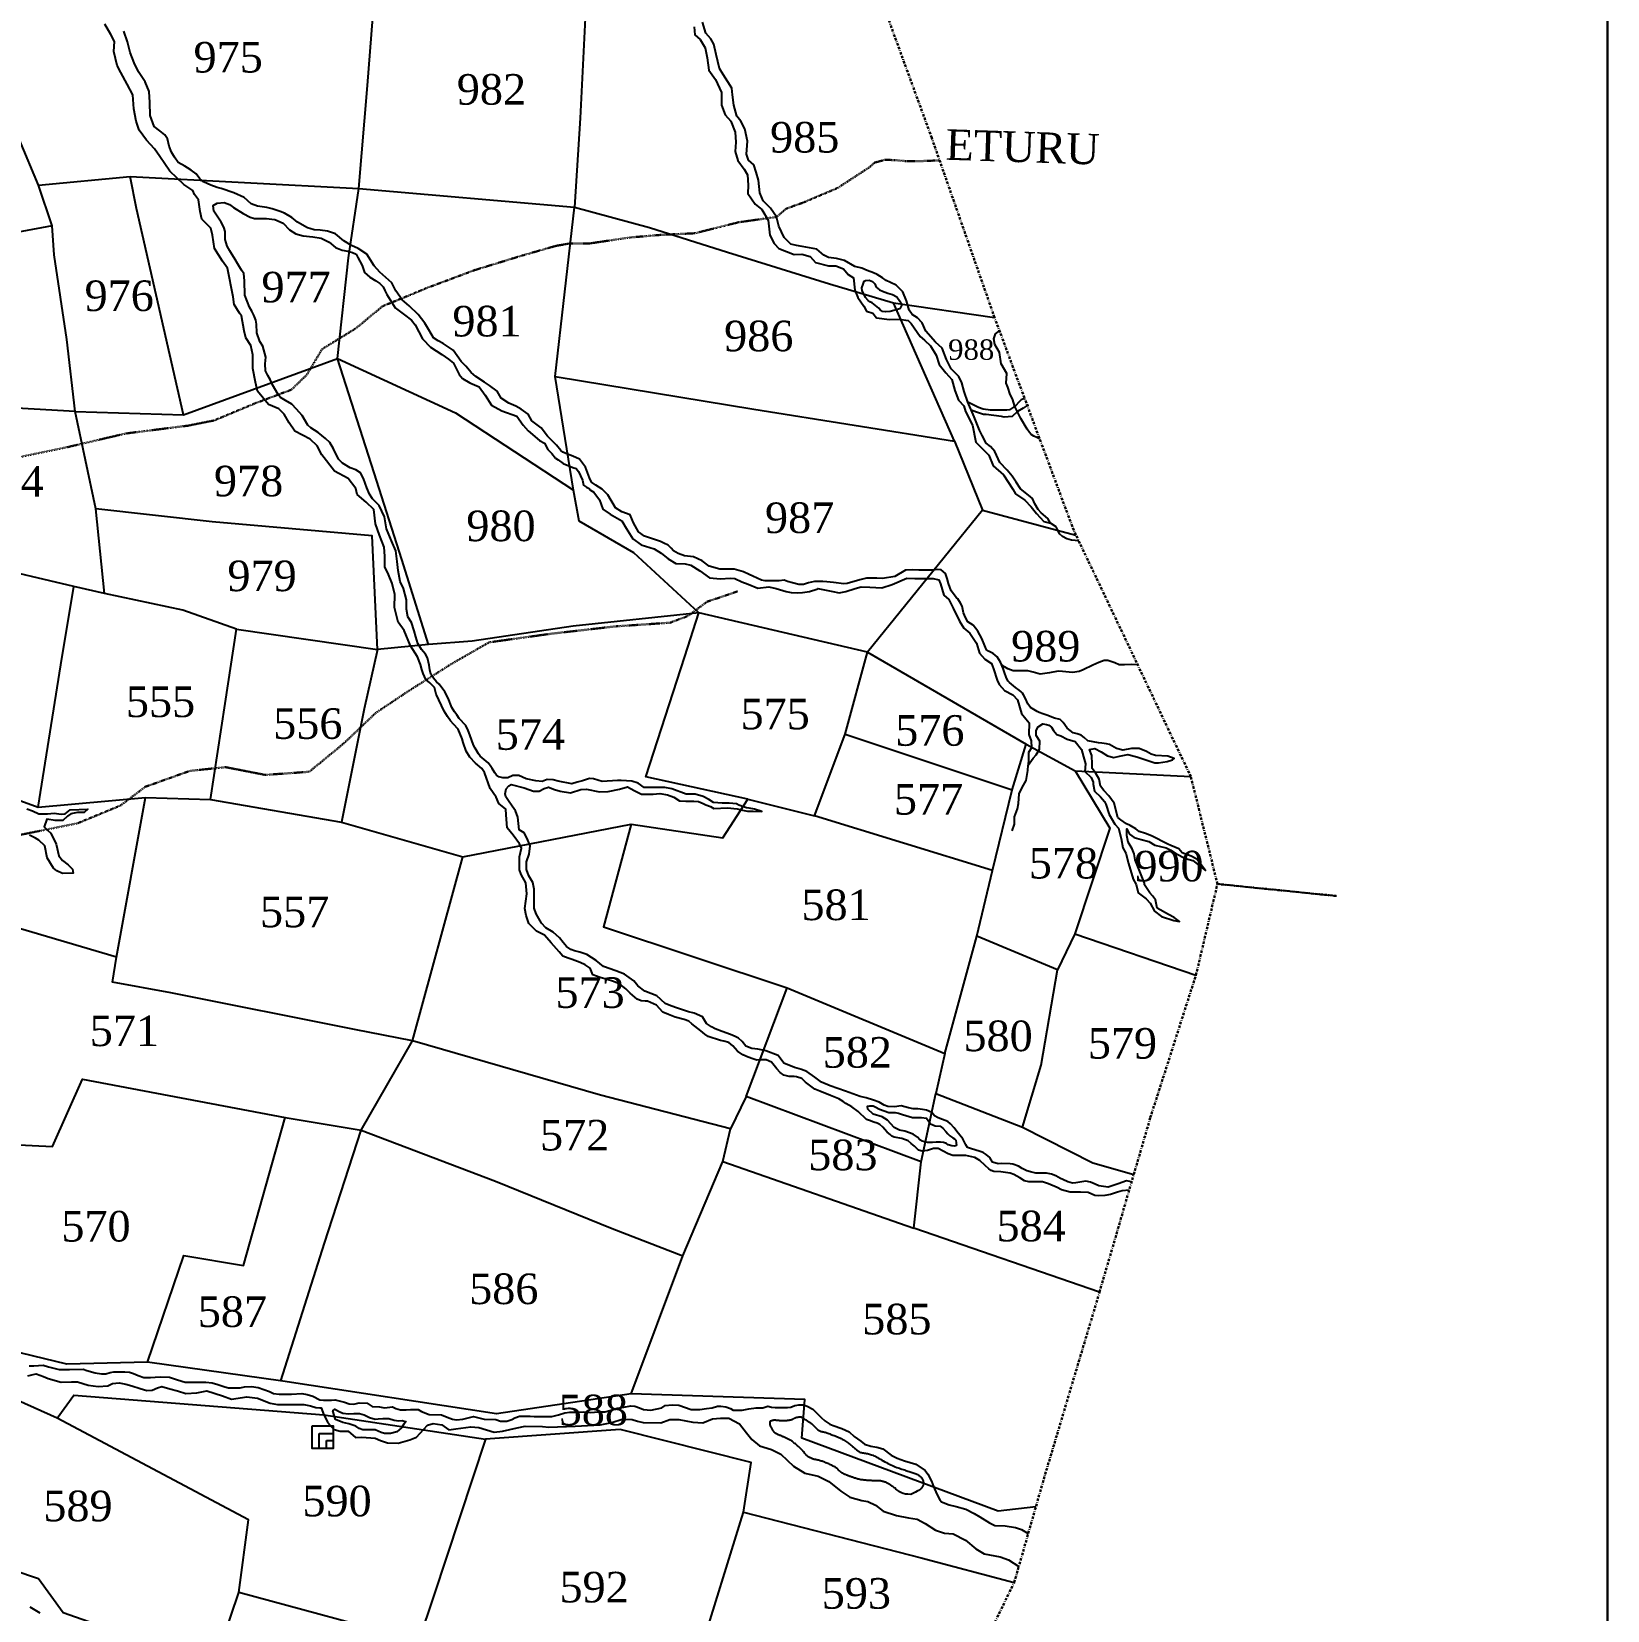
# Model space of a CAD drawing. Header units: millimetres. Extents: x 232 to 2351, y -1279 to 995.
# Drawn here: x 2041.3 to 2350.6, y -686.8 to -376.9 of the extents above; entities that cross this region are included whole.
import ezdxf

# ---------------------------------------------------------------- set-up
doc = ezdxf.new("R2010")
doc.units = ezdxf.units.MM
doc.header["$MEASUREMENT"] = 0
doc.linetypes.add('ACAD_ISO07W100', pattern=[3, 0, -3])
doc.linetypes.add('BORDER', pattern=[1.75, 0.5, -0.25, 0.5, -0.25, 0, -0.25])
doc.layers.add('FOOTPATH', color=150, linetype='ACAD_ISO07W100', lineweight=30)
doc.layers.add('VILL_BOUNDARY', color=6, linetype='BORDER', lineweight=30)
for name, color, linetype in [('NALA', 4, 'Continuous'), ('SQUAREWELL', 5, 'Continuous'), ('SURVEY_BND', 7, 'Continuous'), ('SURVEY_NO', 7, 'Continuous')]:
    doc.layers.add(name, color=color, linetype=linetype)
doc.styles.get("Standard").update_dxf_attribs({"font": 'TIMES.TTF'})

msp = doc.modelspace()

# ---------------------------------------------------------------- linework, layer by layer
at = {"lineweight": 30}
msp.add_lwpolyline([(232.14, 994.77), (2350.61, 994.77), (2350.61, -1278.55), (232.14, -1278.55)], close=True, dxfattribs=at)
msp.add_lwpolyline([(232.14, 994.77), (2350.61, 994.77), (2350.61, -1278.55), (232.14, -1278.55)], close=True, dxfattribs=at)
at = {"layer": 'FOOTPATH', "ltscale": 0.001}
for points in [[(2219.51, -402.19), (2215.92, -402.33), (2212.79, -402.33), (2210.67, -402.13), (2208.79, -402.09), (2206.71, -402.65), (2205.83, -403.49), (2199.5, -407.61), (2192.76, -410.46), (2189.36, -411.7), (2187.53, -413.29), (2180.08, -414.34), (2171.47, -416.5), (2164.78, -416.82), (2159.98, -417.22), (2158.94, -417.3), (2150.52, -418.54), (2146.73, -418.54), (2144.28, -418.95), (2137.52, -420.89), (2128.2, -423.75), (2118.89, -427.23), (2115.71, -428.56), (2110.18, -430.81), (2104.95, -435.15), (2098.3, -439.24), (2095.33, -444.25), (2092.26, -447.22), (2085.19, -449.87), (2077.11, -453.25), (2071.99, -454.27), (2059.8, -455.8), (2048.2, -458.51), (2036.33, -460.97)], [(2038.32, -534.74), (2050.33, -532.32), (2058.75, -528.83), (2063.6, -525.16), (2072.38, -522.03), (2079.37, -521.31), (2087.17, -522.83), (2095.78, -522.21), (2102.57, -516.64), (2108.85, -510.64), (2115.3, -506.34), (2123.74, -501.01), (2131.09, -496.8), (2143.37, -495.1), (2155.92, -493.67), (2166.59, -492.95), (2170.17, -491.61), (2173.85, -488.84), (2179.94, -486.78)]]:
    msp.add_lwpolyline(points, dxfattribs=at)
at = {"layer": 'NALA'}
for points in [[(2256.73, -604.36), (2255.34, -604.49), (2254.43, -604.77), (2253.05, -605.18), (2251.93, -605.37), (2250.77, -605.43), (2249.97, -605.37), (2248.65, -604.79), (2247.17, -604.77), (2246.15, -604.77), (2245.13, -604.77), (2243.43, -604.3), (2242.6, -603.81), (2240.87, -603.09), (2239.74, -602.68), (2238.23, -602.68), (2237.02, -602.68), (2236.19, -602.54), (2235.25, -601.94), (2234.07, -601.3), (2233.36, -600.98), (2231.52, -600.72), (2230.19, -600.67), (2229.66, -600.47), (2229.2, -600.16), (2228.49, -599.49), (2227.42, -598.54), (2226.42, -597.91), (2224.64, -597.56), (2223.58, -597.56), (2222.13, -597.52), (2221.22, -597.21), (2219.23, -596.19), (2218.32, -596.19), (2217.14, -596.57), (2216.12, -596.67), (2215.4, -596.5), (2214.57, -595.69), (2213.91, -595.17), (2213.33, -594.64), (2212.13, -594.19), (2210.58, -593.94), (2210.16, -593.73), (2209.79, -593.44), (2209.21, -592.94), (2208.79, -592.45), (2208.36, -591.95), (2207.76, -591.47), (2207.26, -591.22), (2206.62, -591.01), (2205.77, -590.7), (2205.19, -590.47), (2203.54, -588.93), (2202.26, -587.98), (2201.12, -587.35), (2200.56, -586.92), (2199.71, -586.44), (2198.07, -585.76), (2196, -584.93), (2195.04, -584.53), (2193.21, -583.13), (2192.48, -582.45), (2191.44, -582.1), (2190.97, -582.05), (2189.97, -582.03), (2188.94, -581.78), (2188.19, -581.24), (2187.59, -580.52), (2186.52, -579.25), (2185.46, -578.78), (2184.24, -578.76), (2183.65, -578.82), (2182.87, -578.57), (2181.91, -578.22), (2180.88, -577.8), (2179.82, -577.04), (2178.96, -575.99), (2178.15, -575.39), (2177.18, -575.12), (2176.49, -574.95), (2174.09, -574.16), (2173.44, -573.71), (2172.62, -573.06), (2171.5, -572.17), (2170.9, -571.69), (2170.32, -571.2), (2169.38, -570.84), (2167.59, -570.38), (2166.33, -569.88), (2165.19, -569.38), (2163.97, -568.05), (2162.18, -567.24), (2161.73, -567.24), (2160.96, -567.16), (2160.13, -566.83), (2158.77, -565.69), (2157.92, -564.84), (2156.76, -563.89), (2155.52, -563.41), (2154.23, -563), (2152.91, -562.6), (2151.46, -562.08), (2150.9, -560.79), (2149.94, -560.14), (2148.93, -559.63), (2147.38, -559.09), (2146.63, -558.8), (2145.57, -558.42), (2144.87, -557.53), (2143.24, -555.78), (2141.93, -554.32), (2140.36, -553.51), (2138.89, -552.01), (2138.33, -550.44), (2138.12, -549.07), (2138.52, -546.16), (2138.27, -544), (2137.36, -542.36), (2137.04, -541.49), (2137.05, -538.9), (2137.44, -537.21), (2137.05, -536.36), (2135.82, -534.66), (2134.62, -533.24), (2134.45, -530.67), (2134.35, -529.55), (2132.99, -528.44), (2132.45, -527.17), (2131.27, -525.47), (2130.19, -522.33), (2129.63, -521.56), (2128.4, -520.51), (2127.29, -519.37), (2126.61, -518.2), (2126.02, -516.44), (2125.77, -515.73), (2125.02, -513.88), (2124.09, -512.89), (2123.51, -512.24), (2122.92, -511.35), (2122.27, -510.33), (2120.69, -506.99), (2120.38, -505.7), (2119.43, -504.77), (2118.65, -504.12), (2118.16, -502.95), (2117.88, -502.12), (2117.6, -501.16), (2117.02, -499.66), (2115.68, -497.51), (2114.44, -494.48), (2113.26, -492.85), (2112.49, -489.96), (2112.6, -487.43), (2112.07, -485.28), (2111.33, -483.47), (2110.64, -481.95), (2110.64, -479.92), (2110.46, -478.1), (2109.59, -475.75), (2108.77, -473.54), (2108.48, -470.72), (2106.93, -469.27), (2105.19, -467.78), (2104.95, -466.62), (2103.44, -464.65), (2100.71, -463.23), (2098.26, -460.02), (2097.36, -458.23), (2095.99, -456.94), (2092.92, -455.37), (2091.84, -453.74), (2090.84, -452.03), (2089.79, -450.95), (2087.81, -450.11), (2085.65, -447.52), (2085.2, -445.7), (2084.7, -443.04), (2084.7, -440.36), (2084.31, -438.54), (2083.33, -437.02), (2082.99, -435.68), (2082.49, -432.68), (2082.06, -432.18), (2081.04, -430.47), (2080.83, -428.99), (2079.74, -423.33), (2078.72, -421.96), (2077.17, -419.49), (2076.78, -416.88), (2076.45, -415.53), (2074.7, -413.7), (2074.35, -412.25), (2074.01, -409.93), (2073.27, -408.9), (2072.9, -408.12), (2071.17, -406.94), (2068.42, -404.34), (2066.46, -401.43), (2065.4, -399.92), (2063.86, -398.22), (2062.37, -396.25), (2061.78, -394.47), (2061.35, -392.06), (2061.18, -389.35), (2060.05, -387.25), (2058.8, -384.95), (2058.08, -383.56), (2057.45, -380.85), (2057.52, -378.88), (2056.85, -377.45), (2055.63, -375.42)], [(2257.2, -602.74), (2256.19, -602.5), (2254.59, -603.08), (2252.61, -603.76), (2250.77, -603.52), (2250.07, -603.15), (2249.14, -602.8), (2248.24, -602.59), (2246.23, -602.89), (2245.58, -602.95), (2244.7, -602.7), (2243.69, -602.27), (2243.26, -602.03), (2242.34, -601.55), (2241.47, -601.19), (2240.52, -601.01), (2239.79, -601.01), (2238.38, -601.01), (2237.33, -600.78), (2236.67, -600.57), (2235.7, -600.09), (2234.98, -599.62), (2233.88, -599.24), (2233.37, -599.17), (2231.66, -599.11), (2231.04, -599.16), (2229.9, -598.82), (2229.36, -597.93), (2228.63, -597.36), (2228.09, -596.98), (2227.28, -596.66), (2225.8, -596.22), (2225.02, -595.96), (2224.69, -595.48), (2224.1, -594.29), (2222.89, -592.86), (2222.39, -592.1), (2221.67, -591.3), (2221.11, -590.87), (2220.09, -590.49), (2219.23, -590.17), (2218.52, -589.77), (2218.01, -589.11), (2216.96, -588.66), (2216.19, -588.48), (2215.23, -588.38), (2214.31, -588.38), (2213.43, -588.21), (2211.95, -587.78), (2210.66, -587.97), (2209.37, -587.94), (2208.65, -587.64), (2207.68, -587.09), (2206.53, -586.69), (2205.12, -586.22), (2203.93, -585.93), (2201.77, -585.19), (2201.07, -584.9), (2198.01, -583.85), (2196.32, -583.13), (2195.01, -582.18), (2193.48, -581.04), (2192.38, -580.66), (2191.01, -580.24), (2188.97, -579.44), (2187.86, -577.94), (2185.41, -577), (2183.84, -576.69), (2182.66, -576.54), (2181.47, -576.07), (2180.74, -575.14), (2180.01, -574.53), (2179.37, -574.15), (2178.44, -573.77), (2176.81, -573.18), (2175.47, -572.68), (2174.77, -572.3), (2173.78, -571.63), (2172.97, -570.32), (2171.33, -569.63), (2170.2, -569.34), (2169.04, -568.94), (2167.66, -568.48), (2166.46, -568.06), (2165.63, -567.72), (2164, -566.17), (2161.64, -565.3), (2160.27, -564.25), (2159.49, -563.26), (2157.68, -561.95), (2155.97, -561.26), (2153.55, -560.41), (2152.13, -559.27), (2150.25, -558.1), (2148.87, -557.61), (2147.85, -557.39), (2147.1, -557.13), (2146.28, -556.53), (2145.61, -555.76), (2144.88, -554.83), (2143.63, -553.69), (2142.23, -552.84), (2141.38, -551.96), (2140.3, -550.1), (2139.96, -549.02), (2139.96, -547.3), (2139.95, -545.26), (2139.66, -543.98), (2138.87, -542.62), (2138.41, -541.42), (2138.41, -539.9), (2138.95, -538.37), (2139.17, -536.77), (2138.54, -535.3), (2137.97, -534.21), (2136.96, -533.58), (2136.74, -531.15), (2136.28, -529.89), (2135.6, -528.97), (2134.89, -527.93), (2134.4, -527.12), (2134.21, -526.52), (2134.45, -525.53), (2134.94, -524.96), (2135.43, -524.68), (2137.97, -525.34), (2139.77, -526.02), (2140.91, -526.02), (2141.89, -525.5), (2142.74, -525.26), (2143.91, -525.69), (2145.05, -526.05), (2147.07, -526.34), (2149.11, -525.72), (2150.2, -525.64), (2152.74, -526.13), (2154.45, -526.1), (2156.7, -525.66), (2158.22, -525.17), (2159.56, -525.91), (2161, -526.59), (2162.04, -526.64), (2163.26, -526.64), (2164.58, -526.5), (2166.11, -526.71), (2167.32, -527.22), (2168.45, -527.91), (2169.67, -527.97), (2171.26, -527.97), (2172.18, -528.06), (2173.08, -528.43), (2173.62, -528.71), (2174.52, -529.06), (2175.19, -529.42), (2177.86, -529.31), (2179.77, -529.5), (2180.83, -529.78), (2181.78, -529.94), (2182.91, -529.94), (2184.64, -530.03), (2183.18, -529.56), (2182.13, -529.33), (2181.63, -529.29), (2181.04, -529.08), (2180.1, -528.75), (2179.68, -528.5), (2178.2, -528.35), (2176.86, -528.35), (2175.12, -528.22), (2174.22, -527.66), (2173.11, -527.05), (2171.54, -526.61), (2170.74, -526.61), (2169.74, -526.61), (2166.96, -525.59), (2165.6, -525.3), (2164.1, -525.3), (2162.59, -525.3), (2161.52, -525.3), (2160.33, -524.46), (2159.07, -524.04), (2157.04, -523.91), (2156.28, -523.92), (2153.3, -524.1), (2151.6, -523.59), (2150.79, -523.55), (2149.45, -523.99), (2148.34, -524.27), (2147.31, -524.58), (2144.65, -524.05), (2143.63, -523.78), (2142.45, -523.72), (2141.53, -524.14), (2140.24, -524.01), (2138.33, -523.61), (2136.93, -522.96), (2135.76, -522.96), (2134.75, -523.43), (2133.78, -523.41), (2132.99, -523.2), (2132.55, -522.85), (2132.19, -522.43), (2131.69, -521.55), (2131.27, -520.96), (2130.91, -520.43), (2130.52, -520.1), (2129.36, -519.16), (2129.03, -518.69), (2128.36, -517.58), (2128.04, -516.96), (2127.33, -514.94), (2127, -514.1), (2126.5, -513.12), (2125.22, -511.77), (2124.72, -511.02), (2124.3, -510.47), (2123.78, -509.57), (2123.06, -507.79), (2122.38, -506.55), (2121.27, -505.02), (2120.77, -504.56), (2120.2, -503.81), (2119.66, -503.05), (2119.42, -502.23), (2119.3, -501.31), (2118.99, -499.86), (2118.57, -499.13), (2117.8, -498.22), (2117.1, -497.04), (2116.71, -495.72), (2116.35, -494.55), (2115.87, -492.93), (2115.12, -491.79), (2114.85, -490.26), (2114.85, -488.46), (2114.28, -486.21), (2113.65, -484.85), (2113.21, -482.73), (2113.07, -480.93), (2112.75, -478.81), (2111.91, -476.88), (2110.97, -474.49), (2110.55, -472.14), (2109.49, -469.93), (2108.21, -468.63), (2107.6, -467.73), (2107.1, -466.46), (2106.41, -464.63), (2105.82, -463.5), (2104.9, -462.97), (2103.83, -462.55), (2102.29, -461.63), (2101.49, -460.87), (2100.51, -458.84), (2099.79, -457.58), (2098.96, -456.81), (2097.53, -455.61), (2096.11, -454.67), (2095.48, -454.19), (2094.38, -452.27), (2093.27, -451.01), (2092.39, -450.07), (2091.09, -449.32), (2090.15, -448.77), (2089.69, -448.16), (2088.58, -446.27), (2088.13, -445.2), (2087.62, -444.45), (2087.16, -443.48), (2087.14, -442.1), (2087.24, -440.8), (2086.68, -438.64), (2086.05, -437.76), (2085.47, -436.06), (2085.4, -434.32), (2085.28, -433.54), (2084.9, -432.56), (2084.5, -431.78), (2084.06, -431.03), (2083.14, -428.68), (2083.08, -425.81), (2082.91, -424.42), (2082.49, -423.75), (2081.87, -422.75), (2081.07, -421.34), (2080.59, -420.63), (2080.19, -419.96), (2079.65, -419.01), (2079.27, -417.71), (2079.25, -416.18), (2079, -415.32), (2078.5, -414.29), (2077.81, -413.37), (2077.06, -412.13), (2076.91, -411.06), (2077.7, -410.59), (2079.06, -410.47), (2080.13, -410.85), (2080.89, -411.41), (2082.79, -412.65), (2084.17, -413.32), (2085.03, -413.59), (2086.35, -413.61), (2087.42, -413.61), (2088.43, -413.76), (2089.01, -413.82), (2090.63, -414.54), (2091.89, -415.82), (2093.12, -416.62), (2094.61, -417), (2096.5, -417.23), (2098.09, -417.48), (2099.71, -418.23), (2100.95, -419.3), (2102.25, -419.84), (2103.36, -420.03), (2104.24, -420.28), (2104.97, -420.6), (2105.33, -421.23), (2106.16, -422.86), (2106.64, -424.21), (2107.65, -425.15), (2108.82, -425.82), (2109.62, -426.37), (2110.26, -427.04), (2110.62, -427.75), (2111.02, -428.51), (2112.65, -431.14), (2114.51, -432.5), (2115.87, -433.59), (2116.54, -434.49), (2118.04, -437.2), (2119.59, -438.88), (2121.79, -440.27), (2123.09, -441.19), (2124.11, -442.01), (2125.22, -444.25), (2125.89, -444.98), (2127.31, -445.87), (2129.12, -446.66), (2130.33, -448.3), (2131.57, -450.25), (2133.58, -451.36), (2136.5, -452.42), (2137.74, -454.14), (2138.76, -455.29), (2140.95, -457.17), (2141.96, -457.71), (2142.63, -458.95), (2143.42, -459.75), (2144.12, -460.65), (2144.62, -460.98), (2145.64, -461.7), (2147.52, -462.46), (2148.19, -462.71), (2148.63, -463.3), (2149.03, -464.14), (2149.43, -464.95), (2149.63, -465.92), (2150.18, -466.32), (2150.72, -466.59), (2150.97, -466.95), (2151.65, -467.3), (2152.77, -468.84), (2153.38, -470.69), (2154.87, -471.65), (2157.13, -472.95), (2158.01, -474.37), (2159.3, -476.5), (2160.94, -477.64), (2163.47, -478.47), (2164.85, -479.29), (2166.26, -480.42), (2167.76, -481.34), (2169.6, -481.37), (2170.7, -481.64), (2172.47, -482.74), (2174.37, -484.15), (2176.48, -484.37), (2178.38, -484.18), (2179.3, -484.27), (2180.68, -484.95), (2181.96, -485.4), (2183.86, -486.15), (2185.99, -485.91), (2187.43, -486.21), (2189.41, -486.84), (2190.4, -487.03), (2191.65, -487.09), (2192.59, -486.99), (2193.97, -486.81), (2195.39, -486.39), (2195.54, -486.28), (2195.63, -486.26), (2198.54, -486.82), (2199.83, -487.06), (2201.12, -486.82), (2202.97, -486.22), (2204.11, -485.94), (2205.84, -485.96), (2208.2, -486.11), (2210.18, -485.42), (2213.08, -484.2), (2214.63, -484.24), (2216.76, -484.26), (2218.24, -484.26), (2219.34, -484.54), (2219.71, -485.31), (2220.37, -487.57), (2221.3, -488.41), (2222.17, -490.07), (2223.41, -492.65), (2224.3, -494.02), (2225.46, -495.01), (2226.77, -496.96), (2227.37, -498.96), (2228.41, -500.09), (2229.72, -500.98), (2230.1, -501.98), (2230.8, -504.22), (2231.2, -505.08), (2232.26, -506.24), (2233.87, -507.1), (2234.84, -508.08), (2235.57, -510.79), (2236.47, -511.84), (2237.12, -512.59), (2237.01, -514.88), (2237.47, -516.15), (2237.55, -517.5), (2236.95, -518.43), (2236.95, -519.18), (2236.95, -519.8), (2236.93, -520.94), (2237.88, -519.51), (2238.44, -518.86), (2239.14, -517.77), (2239.17, -516.18), (2238.48, -515.08), (2238.5, -514.12), (2238.89, -513.39), (2239.75, -512.8), (2240.48, -512.95), (2240.97, -513.04), (2241.49, -513.47), (2241.88, -514.09), (2242.54, -514.91), (2243.3, -515.19), (2244.54, -515.81), (2246.13, -516.3), (2247.38, -517.83), (2247.77, -519.31), (2248.18, -520.66), (2248.03, -522.13), (2249.29, -523.33), (2249.64, -524.25), (2249.67, -524.65), (2249.92, -526.03), (2251.09, -527.12), (2251.88, -528.04), (2252.18, -528.55), (2252.79, -530.62), (2253.92, -532.51), (2254.61, -533.31), (2255.14, -535.34), (2255.46, -537.13), (2256.07, -538.19), (2256.6, -540.25), (2257.49, -543.3), (2258.09, -544.33), (2258.47, -546.01), (2260.06, -547.14), (2260.82, -547.98), (2261.69, -549.6), (2263.06, -550.6), (2265.52, -551.41), (2266.6, -551.6), (2265.55, -550.81), (2264.47, -550.22), (2262.2, -548.98), (2261.88, -547.36), (2261.28, -546.58), (2260.79, -545.96), (2260.25, -545.2), (2259.77, -544.42), (2259.77, -544.09), (2257.93, -539.51), (2257.74, -538.32), (2257.31, -537.37), (2256.52, -536), (2256.28, -534.7), (2256.28, -533.41), (2256.79, -534.46), (2257.74, -535.11), (2259.06, -535.48), (2260.58, -535.89), (2261.79, -536.59), (2262.87, -536.91), (2264.01, -537.16), (2264.93, -537.62), (2265.9, -538.26), (2267.79, -539.24), (2269.2, -539.61), (2271.71, -541.61), (2270.01, -539.37), (2268.93, -538.78), (2267.12, -538.13), (2266.47, -537.32), (2264.93, -536.7), (2264.3, -536.43), (2261.09, -534.78), (2259.95, -534.32), (2258.66, -533.92), (2258.01, -533.41), (2256.9, -532.73), (2256.22, -532.43), (2255.09, -531.65), (2254.52, -531.22), (2253.79, -528.39), (2252.76, -526.96), (2251.74, -525.91), (2251.09, -525.02), (2250.84, -523.67), (2250.11, -522.4), (2249.47, -521.59), (2249.44, -520.73), (2249.37, -519.02), (2248.94, -517.83), (2249.98, -517.67), (2251.23, -518.28), (2252.49, -519.1), (2253.72, -519.38), (2254.86, -519.15), (2256.47, -518.83), (2258.22, -519.31), (2261.79, -520.48), (2262.49, -520.44), (2264.2, -520.22), (2265.24, -519.84), (2265.53, -519.61), (2264.3, -519.13), (2261.9, -519), (2261.07, -518.74), (2260.1, -518.24), (2258.7, -517.67), (2257.21, -517.66), (2255.51, -518), (2254.27, -517.64), (2252.85, -516.88), (2252.3, -516.76), (2251.39, -516.59), (2250.72, -516.52), (2248.63, -516.12), (2247.87, -515.51), (2247.32, -515.06), (2246.55, -514.77), (2245.71, -514.56), (2244.56, -513.68), (2243.79, -512.52), (2243.2, -511.92), (2242.1, -511.69), (2240.54, -511.08), (2239.76, -510.86), (2239.08, -510.57), (2238.66, -510.36), (2237.37, -509.6), (2236.82, -508.9), (2236.36, -507.86), (2236, -507.14), (2235.77, -506.78), (2235.54, -506.54), (2235.11, -506.18), (2234.4, -505.68), (2233.23, -504.66), (2232.96, -504.41), (2232.66, -503.86), (2232.2, -502.56), (2231.97, -501.95), (2231.48, -500.69), (2230.81, -499.64), (2230.02, -498.98), (2229.09, -498.56), (2228.72, -498.3), (2228.4, -497.52), (2227.83, -496.08), (2227.01, -494.58), (2226.1, -493.43), (2225.07, -492.75), (2224.58, -491.95), (2224.24, -491), (2223.93, -489.71), (2223.65, -489.14), (2223.08, -488.29), (2222.83, -488.08), (2221.78, -486.69), (2221.25, -485.26), (2220.99, -484.28), (2220.65, -483.31), (2219.83, -482.55), (2219.13, -482.51), (2218.23, -482.63), (2216.72, -482.63), (2215.46, -482.61), (2214.23, -482.57), (2212.8, -482.65), (2210.74, -483.9), (2208.33, -484.26), (2207.17, -484.2), (2206.2, -484.2), (2205.14, -484.2), (2203.85, -484.52), (2201.36, -485.24), (2200.71, -485.3), (2198.66, -485.06), (2197.41, -484.94), (2196.61, -484.87), (2194.94, -484.87), (2193.79, -485.13), (2192.78, -485.47), (2191.87, -485.47), (2190.62, -485.15), (2189.67, -484.83), (2188.98, -484.6), (2188.02, -484.75), (2186.77, -484.73), (2185.25, -484.73), (2184.53, -484.6), (2182.86, -483.84), (2182.14, -483.46), (2181, -482.99), (2179.19, -482.42), (2176.36, -482.42), (2174.31, -481.85), (2172.92, -480.78), (2171.23, -480.02), (2169.44, -479.81), (2168.19, -479.34), (2167.26, -478.86), (2166.84, -478.33), (2166.24, -477.72), (2165.36, -477.36), (2164.7, -477.04), (2161.62, -475.93), (2160.4, -475.1), (2159.41, -473.37), (2158.75, -471.8), (2157.13, -471.16), (2155.9, -470.4), (2154.36, -467.82), (2153.3, -466.71), (2152.06, -465.95), (2151.21, -465.38), (2150.81, -464.51), (2150.01, -462.42), (2148.85, -460.83), (2147.52, -460.26), (2146.48, -459.86), (2145.59, -459.49), (2145.15, -459.14), (2144.31, -458.08), (2142.58, -456.32), (2141.32, -454.67), (2139.48, -453.33), (2138.78, -452.04), (2137.4, -451.03), (2136.31, -450.44), (2134.98, -449.86), (2133.48, -448.87), (2132.7, -447.47), (2131.16, -446.41), (2130.16, -445.73), (2128.49, -444.63), (2127.57, -443.83), (2126.51, -442.6), (2125.6, -441.69), (2124.02, -439.42), (2122.1, -438.16), (2121.08, -437.63), (2120.15, -437.03), (2119.23, -435.47), (2118.47, -434.18), (2117.18, -432.44), (2115.37, -430.77), (2114.05, -429.58), (2112.79, -427.78), (2112, -426.24), (2109.65, -424.14), (2108.5, -422.91), (2107.09, -420.61), (2105.4, -419.47), (2104.05, -418.91), (2102.57, -418), (2100.93, -416.6), (2099.37, -416.08), (2097.95, -415.91), (2096.75, -415.8), (2095.88, -415.59), (2095.42, -415.42), (2093.45, -414.3), (2092.35, -413.39), (2090.92, -412.56), (2090.05, -412.21), (2088.49, -411.72), (2087.45, -411.46), (2085.65, -411.19), (2084.36, -410.74), (2083.03, -409.48), (2080.96, -408.56), (2078.46, -407.69), (2077.72, -407.54), (2076.44, -407.08), (2075.04, -406.38), (2074.32, -405.81), (2073.56, -404.81), (2072.61, -404.11), (2071.87, -403.65), (2071.36, -403.33), (2070.08, -402.59), (2069.3, -401.57), (2068.73, -400.6), (2068.29, -399.41), (2067.95, -397.93), (2067.42, -397.15), (2066.45, -396.39), (2065.35, -395.52), (2064.53, -393.36), (2064.5, -390.86), (2064.34, -388.64), (2063.59, -386.75), (2062.28, -384.82), (2061.4, -383.01), (2060.64, -381.04), (2060.13, -378.94), (2059.37, -376.82)], [(2171.36, -375.97), (2171.46, -377.54), (2172.52, -378.45), (2173.49, -380.12), (2173.89, -382.09), (2174.19, -384.45), (2175.5, -386.3), (2176.69, -388.84), (2176.69, -391.33), (2177.44, -393.24), (2178.51, -394.48), (2179.36, -396.64), (2179.51, -398.64), (2179.39, -400.42), (2179.94, -402.21), (2181.18, -403.9), (2181.79, -405.06), (2181.94, -407.06), (2181.88, -408.7), (2183.28, -410.78), (2184.59, -411.84), (2185.86, -413.96), (2186.16, -416.85), (2187.01, -418.48), (2187.93, -419.51), (2190.99, -420.7), (2192.48, -420.61), (2194.09, -421.09), (2195.15, -422.24), (2197.71, -422.92), (2199.14, -422.92), (2200.63, -423.5), (2201.54, -424.62), (2202.63, -425.26), (2202.85, -427.67), (2203.45, -429.12), (2204.67, -430.79), (2205.18, -431.76), (2206.4, -432.19), (2207.16, -433.13), (2209.71, -433.4), (2211.56, -433.37), (2213.35, -433.61), (2213.96, -434.22), (2215.7, -436.78), (2216.58, -437.48), (2217.76, -438.63), (2218.83, -440.45), (2219.4, -442.27), (2220.77, -443.88), (2221.93, -445.2), (2222.5, -447.38), (2223.2, -449.26), (2224.3, -450.38), (2224.63, -451.51), (2226, -454.16), (2226.61, -457.5), (2227.82, -458.71), (2229.19, -460.05), (2230.01, -462.14), (2232.05, -463.95), (2233.87, -466.71), (2234.42, -467.65), (2236.27, -468.9), (2237.48, -470.23), (2238.51, -471.53), (2239.97, -473.11), (2241.28, -473.41), (2240.79, -472.47), (2239.43, -471.38), (2238.88, -470.72), (2238.21, -469.59), (2237.73, -468.59), (2236.94, -467.93), (2235.42, -466.68), (2234.57, -465.38), (2233.78, -464.19), (2232.75, -463.01), (2231.34, -461.53), (2230.34, -459.35), (2229.52, -458.38), (2228.67, -457.68), (2227.88, -456.19), (2227.37, -455.13), (2226.3, -452.53), (2225.03, -449.67), (2224.33, -447.53), (2223.87, -445.83), (2223.26, -444.59), (2221.78, -443.13), (2220.87, -441.25), (2219.99, -439.07), (2218.68, -437.86), (2216.79, -435.74), (2216.12, -434.07), (2215.15, -433.13), (2214.15, -432.43), (2213.51, -431.58), (2213, -429.76), (2212.3, -428), (2211.02, -426.7), (2209.9, -426.18), (2209.02, -425.76), (2208.29, -425.24), (2207.29, -424.58), (2206.53, -424.27), (2205.28, -423.82), (2204.28, -423.36), (2202.85, -423), (2200.87, -421.85), (2199.26, -421.48), (2197.72, -421.24), (2196.8, -420.82), (2195.41, -419.63), (2193.95, -419.33), (2192.52, -419.12), (2191.43, -418.88), (2190.31, -418.66), (2188.99, -417.3), (2187.99, -415.11), (2187.53, -413.29), (2186.32, -411.57), (2184.86, -410.11), (2184.25, -408.56), (2183.95, -406.06), (2183.53, -404.51), (2183.07, -403.09), (2182.01, -402.15), (2181.58, -400.96), (2181.83, -398.39), (2181.31, -396), (2180.52, -394.48), (2179.73, -393.51), (2179.15, -391.36), (2178.88, -389.3), (2178.72, -388.01), (2177.96, -386.74), (2177.02, -385.31), (2176.32, -384.13), (2175.66, -381.43), (2175.23, -379.35), (2174.59, -378.35), (2173.62, -377.23), (2172.98, -375.05)], [(2211.72, -431.33), (2209.84, -431.88), (2208.88, -431.93), (2208.32, -431.84), (2207.83, -431.56), (2207.57, -431.18), (2206.29, -430.17), (2205.83, -429.96), (2205.47, -429.69), (2205, -429.08), (2204.74, -428.51), (2204.34, -427.78), (2204.26, -427.24), (2204.51, -426.48), (2204.72, -425.92), (2204.96, -425.76), (2205.67, -425.73), (2206.35, -425.94), (2206.81, -426.41), (2207.08, -427.1), (2207.75, -427.63), (2208.29, -427.85), (2209.35, -428.27), (2210.28, -428.55), (2211.13, -428.97), (2211.72, -429.85), (2212.01, -430.48), (2212.01, -430.71), (2211.72, -431.33)], [(2239.15, -456.83), (2238.62, -456.62), (2237.99, -456.36), (2237.48, -456.01), (2237.17, -455.61), (2236.71, -454.98), (2235.46, -452.88), (2234.27, -450.48), (2233.8, -449.03), (2233.36, -448.12), (2232.89, -446.69), (2232.58, -445.92), (2232.72, -444.04), (2231.58, -442.14), (2231.3, -439.92), (2230.36, -438.31), (2230.13, -437.2), (2230.48, -436.22), (2231.27, -435.64)], [(2236.21, -448.93), (2235.56, -449.22), (2235.14, -449.59), (2234.41, -450.39), (2233.24, -451.18), (2232.7, -451.2), (2230.83, -451.25), (2229.5, -451.25), (2228.09, -451.04), (2227.13, -450.69), (2225.03, -449.67)], [(2236.96, -450.22), (2236.72, -450.28), (2235.93, -450.85), (2234.81, -451.46), (2233.78, -452.44), (2233.78, -452.44), (2232.21, -452.61), (2231.67, -452.44), (2228.68, -452.09), (2228.12, -452.05), (2226.78, -451.65), (2225.73, -451.24)], [(2246.82, -476.87), (2245.44, -476.73), (2244.5, -476.49), (2243.62, -476.02), (2243.05, -475.52), (2242.68, -474.64), (2242.37, -474.1), (2241.28, -473.41)], [(2258.39, -501.2), (2257.1, -501.18), (2255.78, -501.23), (2254.74, -501.25), (2253.89, -500.8), (2252.57, -500.35), (2251.82, -500.35), (2250.8, -500.76), (2249.61, -501.29), (2247.68, -502.18), (2246.91, -502.56), (2245.63, -502.71), (2243.64, -502.5), (2242.81, -502.48), (2241.06, -502.82), (2239.28, -503.05), (2237.88, -502.69), (2236.86, -502.39), (2235.37, -502.39), (2233.95, -502.39), (2232.88, -502.03), (2232.26, -501.61), (2231.65, -501.14)], [(2233.75, -533.82), (2234.21, -532.48), (2234.25, -531.06), (2234.83, -529.52), (2234.98, -528.41), (2235.13, -526.57), (2235.75, -525.31), (2236.51, -523.93), (2236.86, -521.98), (2236.93, -520.94)], [(2040.34, -529.49), (2041.47, -529.9), (2042.7, -530.44), (2044.4, -530.44), (2045.74, -530.35), (2047.08, -530.56), (2047.86, -530.5), (2048.84, -529.66), (2052.33, -529.55), (2051.62, -530.2), (2050.27, -530.23), (2048.96, -530.44), (2048.34, -530.92), (2047.38, -531.81), (2045.89, -531.75), (2044.25, -531.51), (2043.74, -532.99), (2044.37, -533.7), (2045.05, -534.27), (2046.13, -536.42), (2046.63, -538.74), (2047.35, -539.61), (2048.48, -540.47), (2049.29, -541.36), (2049.44, -542.11), (2047.32, -542.2), (2046.22, -541.63), (2045.56, -541.16), (2044.31, -539.1), (2043.85, -536.76), (2042.72, -535.66), (2042.03, -535.27), (2040.87, -534.64)], [(2222.85, -595.59), (2222.44, -595.73), (2221.95, -595.67), (2221.23, -595.42), (2220.84, -595.17), (2220.3, -594.96), (2219.67, -594.94), (2218.82, -594.94), (2218.12, -595), (2217.16, -595), (2216.09, -594.76), (2215.63, -594.47), (2215.18, -593.94), (2214.32, -593.38), (2212.68, -592.78), (2211.66, -592.56), (2210.63, -592.02), (2209.27, -590.58), (2208.23, -589.97), (2206.48, -589.4), (2205.44, -588.47), (2205.36, -587.86), (2205.83, -587.79), (2206.46, -587.79), (2206.87, -587.97), (2207.73, -588.42), (2209.55, -589.09), (2210.79, -589.09), (2211.47, -589.23), (2212.25, -589.47), (2214.17, -590.06), (2215.94, -590.08), (2216.96, -590.22), (2217.75, -591.3), (2218.66, -591.69), (2219.65, -591.81), (2220.18, -592.18), (2220.75, -592.81), (2221.14, -593.29), (2221.52, -593.66), (2222.11, -594.05), (2222.43, -594.26), (2222.69, -594.54), (2222.85, -595.59)], [(2040.53, -640.78), (2041.6, -640.52), (2042.18, -640.42), (2043.62, -640.91), (2044.54, -641.34), (2047.1, -642.05), (2049.12, -641.98), (2050.31, -641.95), (2052.41, -642.61), (2054.36, -642.92), (2056.26, -642.75), (2057.18, -642.29), (2058.47, -642.17), (2059.78, -642.46), (2060.98, -642.78), (2062.61, -643.31), (2063.89, -643.7), (2064.92, -643.63), (2066.01, -643.16), (2066.84, -642.92), (2068.42, -643.38), (2069.9, -643.75), (2071.53, -644.26), (2073.69, -644.14), (2075.68, -643.75), (2078.72, -644.73), (2080.52, -645.38), (2083.56, -644.9), (2085.61, -645.19), (2088.14, -646.18), (2089.57, -646.43), (2092.75, -646.4), (2094.72, -646.4), (2096.03, -646.67), (2097.05, -646.98), (2097.83, -647.08), (2098.15, -647.08), (2098.66, -648.46), (2099.39, -649.83), (2099.97, -650.58), (2100.68, -651.36), (2101.87, -651.67), (2102.77, -651.67), (2103.45, -651.67), (2104.84, -652.92), (2106.11, -652.83), (2108.71, -653.02), (2109.76, -653.46), (2111.14, -653.95), (2113.23, -654.02), (2115.54, -653.39), (2116.86, -652.85), (2119.02, -650.5), (2120.11, -650.13), (2121.78, -650.4), (2123.15, -651.37), (2124.58, -651.2), (2127.53, -650.81), (2129.06, -650.93), (2132.05, -651.83), (2133.73, -651.64), (2136.6, -651.03), (2138.18, -650.67), (2141.56, -650.76), (2142.84, -650.86), (2148, -650.66), (2152.89, -650.42), (2155.2, -649.93), (2157.22, -649.28), (2159.16, -649.38), (2160.23, -649.69), (2161.35, -649.96), (2164.82, -650.03), (2166.55, -649.4), (2168.35, -649.38), (2171.07, -649.89), (2173.04, -650.01), (2174.94, -649.25), (2176.5, -649.11), (2178.15, -649.11), (2180.24, -650.2), (2181.6, -651.98), (2182.65, -653.29), (2184.18, -654.56), (2186.53, -655.24), (2188.38, -656.17), (2190.84, -658.5), (2193.08, -659.91), (2195.66, -660.51), (2197.77, -661.53), (2200.11, -663.43), (2201.89, -664.59), (2204.25, -665.29), (2205.44, -665.46), (2206.93, -666.16), (2208.44, -667.36), (2211.06, -668.23), (2213.42, -668.69), (2215.12, -668.93), (2216.71, -669.81), (2218.73, -671.08), (2220.49, -671.66), (2222.21, -671.83), (2224.6, -673.03), (2226.64, -674.75), (2228.29, -675.75), (2231.38, -676.33), (2233.03, -676.93), (2235.06, -678.22)], [(2040.82, -638.8), (2041.7, -638.8), (2043.54, -638.7), (2044.61, -639), (2046.72, -639.57), (2048.71, -639.53), (2051.41, -639.49), (2052.09, -639.72), (2053.76, -640.21), (2055.02, -640.38), (2055.83, -640.38), (2056.69, -640.17), (2057.44, -640.02), (2058.57, -640.02), (2059.55, -640.02), (2060.5, -640.09), (2061.31, -640.36), (2062.21, -640.7), (2063.3, -641.15), (2064.64, -641.15), (2065.56, -641.05), (2066.59, -641), (2068.37, -641.07), (2069.94, -641.55), (2071.42, -642.06), (2073.41, -642.04), (2075.5, -642.02), (2076.74, -642.15), (2077.86, -642.49), (2079.23, -642.98), (2079.93, -643.15), (2082.2, -643.13), (2083.07, -642.94), (2084.44, -642.92), (2085.73, -643.07), (2087.99, -643.9), (2088.76, -644.29), (2089.85, -644.39), (2090.69, -644.37), (2092.27, -644.37), (2094.32, -644.28), (2095.35, -644.46), (2096.48, -644.82), (2097.85, -645.52), (2098.58, -645.57), (2100.18, -645.57), (2100.84, -645.48), (2102.72, -645.97), (2103.6, -646.31), (2104.54, -646.38), (2105.59, -646.1), (2107.15, -646.16), (2108.16, -646.83), (2109.55, -646.87), (2110.57, -647.09), (2112.15, -646.88), (2112.79, -647.18), (2113.69, -647.5), (2114.78, -647.46), (2115.63, -647.41), (2117.15, -647.43), (2117.81, -647.78), (2119.33, -648.4), (2121.71, -648.48), (2122.88, -648.91), (2123.87, -649.31), (2124.7, -649.44), (2125.9, -649.27), (2128.03, -648.76), (2130.12, -649.33), (2132.43, -649.4), (2133.35, -649.7), (2134.55, -649.68), (2135.56, -649.4), (2136.13, -649.03), (2137.08, -648.69), (2138.1, -648.69), (2139.13, -648.69), (2139.94, -648.78), (2140.86, -648.78), (2141.46, -648.78), (2142.14, -648.78), (2143.43, -648.78), (2144.73, -648.48), (2145.93, -648.09), (2146.91, -647.92), (2147.92, -647.92), (2148.65, -647.92), (2149.61, -647.84), (2151.02, -648.01), (2152.53, -647.86), (2153.81, -647.86), (2154.77, -647.58), (2156.23, -647.15), (2157.55, -646.94), (2158.88, -646.68), (2159.69, -646.77), (2160.61, -647.09), (2161.4, -647.43), (2162.82, -647.52), (2165.02, -647.11), (2165.65, -646.6), (2167.02, -646.51), (2168.32, -646.53), (2170.78, -647.39), (2172.47, -647.39), (2173.73, -647.24), (2174.85, -647.09), (2175.89, -646.75), (2176.56, -646.73), (2177.54, -646.85), (2178.44, -647.22), (2179, -647.54), (2180.75, -647.54), (2182.1, -647.28), (2183.5, -647.07), (2184.83, -647.05), (2185.81, -646.75), (2186.52, -646.96), (2187.22, -646.98), (2188.59, -646.98), (2189.68, -646.98), (2190.32, -646.92), (2191.13, -646.62), (2191.86, -646.49), (2192.76, -646.49), (2193.51, -646.73), (2194.64, -647.34), (2196.25, -648.97), (2196.97, -649.61), (2198, -650.27), (2198.6, -650.55), (2200.31, -651.13), (2201.74, -651.8), (2202.72, -652.68), (2204.03, -653.6), (2204.77, -654.2), (2206.04, -654.62), (2207.21, -654.81), (2208.37, -655.11), (2209.99, -656.35), (2211.19, -656.93), (2212.6, -657.46), (2214.85, -658.15), (2216.67, -659.36), (2217.22, -660.13), (2217.91, -661.49), (2218.34, -662.54), (2219, -664.04), (2219.58, -665.17), (2219.92, -665.55), (2221.42, -666.13), (2222.79, -666.47), (2224.69, -666.94), (2226.31, -667.79), (2227.44, -668.49), (2229.28, -669.64), (2230.33, -670.18), (2232.38, -670.26), (2234.41, -670.54), (2235.57, -670.93), (2236.91, -671.75)], [(2114.81, -649.74), (2114.36, -650.28), (2113.86, -651.02), (2112.95, -651.79), (2111.73, -652.11), (2110.58, -652.13), (2109.9, -651.93), (2108.69, -651.37), (2107.52, -651.38), (2106.32, -651.38), (2105.57, -651.13), (2104.92, -650.66), (2104.35, -650.45), (2103.53, -650.22), (2102.35, -649.96), (2100.96, -649.36), (2100.42, -647.65), (2100.78, -647.37), (2101.67, -647.8), (2102.39, -648.14), (2103.49, -648.27), (2104.5, -648.21), (2105.64, -648.16), (2106.53, -648.45), (2107.58, -648.96), (2108.73, -649.28), (2109.31, -649.21), (2110.2, -649.2), (2111.38, -649.2), (2112.46, -649.53), (2113.35, -649.61), (2114.05, -649.59), (2114.42, -649.68), (2114.81, -649.74), (2114.81, -649.74), (2114.81, -649.74)], [(2213.87, -664.06), (2213.28, -664.05), (2212.79, -664), (2212.38, -663.91), (2212.04, -663.79), (2211.75, -663.64), (2211.52, -663.49), (2211.31, -663.32), (2211.13, -663.17), (2210.95, -663.02), (2210.78, -662.88), (2210.62, -662.76), (2210.46, -662.64), (2210.31, -662.53), (2210.16, -662.43), (2210.02, -662.33), (2209.88, -662.25), (2209.74, -662.16), (2209.61, -662.08), (2209.48, -662.01), (2209.36, -661.94), (2209.23, -661.87), (2209.11, -661.81), (2209, -661.76), (2208.88, -661.7), (2208.77, -661.66), (2208.66, -661.62), (2208.55, -661.58), (2208.45, -661.54), (2208.34, -661.52), (2208.24, -661.49), (2208.13, -661.47), (2208.02, -661.45), (2207.91, -661.43), (2207.8, -661.42), (2207.68, -661.41), (2207.57, -661.4), (2207.45, -661.4), (2207.33, -661.39), (2207.21, -661.39), (2207.08, -661.39), (2206.96, -661.39), (2206.83, -661.39), (2206.69, -661.38), (2206.55, -661.38), (2206.41, -661.38), (2206.26, -661.38), (2206.1, -661.37), (2205.94, -661.37), (2205.76, -661.36), (2205.58, -661.35), (2205.4, -661.34), (2205.2, -661.33), (2205.01, -661.31), (2204.81, -661.29), (2204.62, -661.27), (2204.42, -661.24), (2204.23, -661.21), (2204.04, -661.18), (2203.85, -661.14), (2203.66, -661.09), (2203.48, -661.05), (2203.31, -661), (2203.14, -660.96), (2202.98, -660.91), (2202.83, -660.86), (2202.69, -660.82), (2202.55, -660.77), (2202.41, -660.72), (2202.28, -660.68), (2202.15, -660.63), (2202.03, -660.59), (2201.91, -660.54), (2201.78, -660.5), (2201.66, -660.45), (2201.54, -660.41), (2201.42, -660.36), (2201.3, -660.32), (2201.19, -660.27), (2201.08, -660.23), (2200.98, -660.19), (2200.89, -660.14), (2200.8, -660.1), (2200.72, -660.06), (2200.64, -660.02), (2200.56, -659.97), (2200.49, -659.93), (2200.42, -659.89), (2200.35, -659.84), (2200.28, -659.8), (2200.21, -659.75), (2200.14, -659.7), (2200.07, -659.65), (2200.01, -659.6), (2199.94, -659.54), (2199.87, -659.48), (2199.81, -659.42), (2199.75, -659.36), (2199.68, -659.29), (2199.61, -659.21), (2199.54, -659.14), (2199.46, -659.06), (2199.38, -658.99), (2199.28, -658.91), (2199.17, -658.83), (2199.05, -658.74), (2198.92, -658.66), (2198.77, -658.58), (2198.62, -658.5), (2198.46, -658.42), (2198.29, -658.34), (2198.11, -658.25), (2197.93, -658.17), (2197.75, -658.09), (2197.56, -658.01), (2197.37, -657.93), (2197.18, -657.85), (2197, -657.77), (2196.81, -657.7), (2196.62, -657.64), (2196.44, -657.57), (2196.26, -657.52), (2196.08, -657.47), (2195.91, -657.42), (2195.74, -657.38), (2195.59, -657.35), (2195.43, -657.31), (2195.29, -657.28), (2195.16, -657.25), (2195.04, -657.22), (2194.92, -657.19), (2194.81, -657.16), (2194.71, -657.13), (2194.61, -657.09), (2194.51, -657.06), (2194.41, -657.02), (2194.3, -656.97), (2194.19, -656.92), (2194.08, -656.87), (2193.96, -656.81), (2193.85, -656.74), (2193.74, -656.67), (2193.62, -656.6), (2193.52, -656.51), (2193.42, -656.43), (2193.32, -656.33), (2193.23, -656.24), (2193.15, -656.14), (2193.07, -656.03), (2192.98, -655.92), (2192.9, -655.81), (2192.81, -655.7), (2192.72, -655.59), (2192.63, -655.48), (2192.52, -655.37), (2192.41, -655.26), (2192.3, -655.15), (2192.18, -655.03), (2192.05, -654.92), (2191.92, -654.8), (2191.79, -654.68), (2191.65, -654.55), (2191.51, -654.43), (2191.36, -654.3), (2191.22, -654.17), (2191.07, -654.05), (2190.93, -653.93), (2190.78, -653.81), (2190.63, -653.71), (2190.49, -653.61), (2190.35, -653.51), (2190.21, -653.43), (2190.07, -653.35), (2189.94, -653.27), (2189.8, -653.2), (2189.67, -653.14), (2189.54, -653.07), (2189.41, -653.01), (2189.28, -652.95), (2189.15, -652.9), (2189.02, -652.84), (2188.89, -652.79), (2188.77, -652.74), (2188.64, -652.69), (2188.52, -652.64), (2188.39, -652.59), (2188.27, -652.54), (2188.15, -652.49), (2188.04, -652.45), (2187.92, -652.4), (2187.81, -652.35), (2187.71, -652.31), (2187.61, -652.26), (2187.52, -652.21), (2187.43, -652.16), (2187.35, -652.1), (2187.26, -652.04), (2187.19, -651.97), (2187.11, -651.89), (2187.03, -651.81), (2186.95, -651.71), (2186.87, -651.6), (2186.79, -651.47), (2186.71, -651.35), (2186.64, -651.21), (2186.56, -651.08), (2186.5, -650.95), (2186.44, -650.83), (2186.38, -650.72), (2186.34, -650.61), (2186.3, -650.52), (2186.27, -650.44), (2186.25, -650.36), (2186.24, -650.29), (2186.23, -650.23), (2186.23, -650.17), (2186.23, -650.11), (2186.23, -650.06), (2186.24, -650), (2186.24, -649.95), (2186.25, -649.9), (2186.26, -649.86), (2186.27, -649.82), (2186.28, -649.78), (2186.29, -649.75), (2186.3, -649.73), (2186.3, -649.71), (2186.31, -649.7), (2186.32, -649.69), (2186.33, -649.68), (2186.35, -649.66), (2186.38, -649.65), (2186.41, -649.63), (2186.45, -649.61), (2186.5, -649.59), (2186.55, -649.56), (2186.62, -649.54), (2186.69, -649.51), (2186.78, -649.49), (2186.87, -649.47), (2186.97, -649.46), (2187.08, -649.45), (2187.19, -649.45), (2187.31, -649.46), (2187.44, -649.47), (2187.57, -649.48), (2187.7, -649.49), (2187.84, -649.51), (2187.98, -649.52), (2188.12, -649.54), (2188.27, -649.55), (2188.41, -649.56), (2188.56, -649.57), (2188.71, -649.58), (2188.86, -649.58), (2189.02, -649.58), (2189.18, -649.57), (2189.35, -649.56), (2189.52, -649.54), (2189.68, -649.52), (2189.85, -649.5), (2190, -649.47), (2190.15, -649.44), (2190.29, -649.41), (2190.42, -649.37), (2190.53, -649.34), (2190.63, -649.3), (2190.71, -649.27), (2190.79, -649.23), (2190.86, -649.2), (2190.92, -649.16), (2190.98, -649.13), (2191.04, -649.1), (2191.1, -649.07), (2191.16, -649.04), (2191.22, -649.01), (2191.28, -648.98), (2191.35, -648.96), (2191.42, -648.94), (2191.49, -648.92), (2191.57, -648.9), (2191.65, -648.89), (2191.74, -648.88), (2191.82, -648.87), (2191.91, -648.86), (2191.99, -648.86), (2192.07, -648.85), (2192.13, -648.85), (2192.19, -648.85), (2192.24, -648.85), (2192.27, -648.85), (2192.3, -648.85), (2192.34, -648.86), (2192.37, -648.88), (2192.42, -648.9), (2192.47, -648.94), (2192.55, -648.98), (2192.64, -649.04), (2192.75, -649.11), (2192.87, -649.19), (2193.01, -649.28), (2193.15, -649.36), (2193.3, -649.46), (2193.44, -649.55), (2193.59, -649.64), (2193.73, -649.73), (2193.86, -649.81), (2194, -649.89), (2194.13, -649.98), (2194.25, -650.07), (2194.38, -650.17), (2194.51, -650.28), (2194.64, -650.4), (2194.77, -650.54), (2194.91, -650.68), (2195.05, -650.83), (2195.19, -650.98), (2195.32, -651.12), (2195.46, -651.26), (2195.6, -651.38), (2195.74, -651.48), (2195.88, -651.56), (2196.02, -651.62), (2196.16, -651.67), (2196.3, -651.71), (2196.44, -651.74), (2196.59, -651.77), (2196.74, -651.8), (2196.89, -651.83), (2197.05, -651.88), (2197.22, -651.93), (2197.39, -651.99), (2197.56, -652.05), (2197.75, -652.13), (2197.94, -652.2), (2198.14, -652.28), (2198.35, -652.36), (2198.56, -652.44), (2198.79, -652.52), (2199.01, -652.6), (2199.25, -652.69), (2199.48, -652.78), (2199.72, -652.87), (2199.95, -652.98), (2200.18, -653.09), (2200.4, -653.22), (2200.62, -653.35), (2200.84, -653.48), (2201.04, -653.62), (2201.24, -653.76), (2201.43, -653.9), (2201.62, -654.04), (2201.79, -654.17), (2201.96, -654.3), (2202.12, -654.42), (2202.27, -654.54), (2202.42, -654.65), (2202.56, -654.76), (2202.69, -654.86), (2202.82, -654.97), (2202.95, -655.08), (2203.08, -655.18), (2203.2, -655.29), (2203.33, -655.4), (2203.46, -655.5), (2203.59, -655.59), (2203.73, -655.68), (2203.88, -655.75), (2204.03, -655.82), (2204.2, -655.87), (2204.37, -655.91), (2204.56, -655.94), (2204.75, -655.96), (2204.94, -655.99), (2205.14, -656.02), (2205.34, -656.05), (2205.55, -656.09), (2205.75, -656.15), (2205.96, -656.21), (2206.17, -656.29), (2206.39, -656.38), (2206.61, -656.48), (2206.85, -656.59), (2207.09, -656.71), (2207.34, -656.85), (2207.61, -657), (2207.89, -657.16), (2208.18, -657.32), (2208.47, -657.49), (2208.77, -657.66), (2209.07, -657.82), (2209.37, -657.98), (2209.67, -658.14), (2209.97, -658.28), (2210.26, -658.41), (2210.54, -658.54), (2210.82, -658.65), (2211.1, -658.76), (2211.36, -658.86), (2211.63, -658.95), (2211.88, -659.04), (2212.13, -659.13), (2212.38, -659.21), (2212.62, -659.28), (2212.85, -659.35), (2213.08, -659.42), (2213.3, -659.49), (2213.52, -659.56), (2213.73, -659.62), (2213.94, -659.69), (2214.14, -659.75), (2214.34, -659.81), (2214.53, -659.88), (2214.71, -659.95), (2214.89, -660.02), (2215.06, -660.1), (2215.21, -660.18), (2215.36, -660.27), (2215.5, -660.36), (2215.62, -660.46), (2215.74, -660.56), (2215.85, -660.67), (2215.94, -660.78), (2216.03, -660.9), (2216.1, -661.01), (2216.17, -661.14), (2216.22, -661.26), (2216.27, -661.38), (2216.3, -661.51), (2216.32, -661.63), (2216.34, -661.75), (2216.34, -661.87), (2216.34, -661.99), (2216.33, -662.1), (2216.31, -662.2), (2216.28, -662.31), (2216.24, -662.41), (2216.19, -662.51), (2216.12, -662.61), (2216.05, -662.71), (2215.97, -662.81), (2215.87, -662.92), (2215.74, -663.03), (2215.59, -663.15), (2215.38, -663.29), (2215.12, -663.44), (2214.79, -663.62), (2214.38, -663.82), (2213.87, -664.06)], [(2042.99, -687.4), (2041, -686.18)]]:
    msp.add_lwpolyline(points, dxfattribs=at)
at = {"layer": 'SQUAREWELL'}
for points in [[(2096.33, -650.64), (2100.49, -650.64), (2100.49, -655.04), (2096.33, -655.04)], [(2097.72, -652.12), (2100.49, -652.12), (2100.49, -655.04), (2097.72, -655.04)], [(2099.15, -653.5), (2100.49, -653.5), (2100.49, -655.04), (2099.15, -655.04)]]:
    msp.add_lwpolyline(points, close=True, dxfattribs=at)
at = {"layer": 'SURVEY_BND'}
for points in [[(2042.65, -407.07), (2060.62, -405.34), (2105.53, -407.68), (2107.19, -387.5), (2108.78, -367.39), (2113.8, -343.63)], [(2150.03, -372.97), (2148.94, -393.9), (2147.82, -411.36), (2162.54, -415.38), (2177.91, -420.22), (2197.93, -426.45), (2210.46, -430.17), (2230.29, -433.01)], [(2045.29, -415.04), (2042.65, -407.07), (2035.15, -389.24), (2029.55, -376.93)], [(2049.81, -451.48), (2071.09, -452.14), (2061.88, -411.64), (2060.62, -405.34)], [(2071.09, -452.14), (2101.3, -441.09), (2103.5, -421.29), (2105.53, -407.68)], [(2105.53, -407.68), (2147.82, -411.36)], [(2101.3, -441.09), (2124.52, -451.77), (2147.64, -466.9), (2144.06, -444.62), (2147.82, -411.36)], [(2049.81, -451.48), (2048.19, -437.36), (2045.74, -420.74), (2045.29, -415.04), (2026.35, -418.6), (2009.21, -421.39)], [(2013.33, -517.87), (2024.6, -522.65), (2042.56, -529.13), (2047.02, -501.24), (2049.6, -485.84), (2031.74, -481.68), (2015.34, -478.1), (2011.89, -461.25), (2008.92, -448.99), (2009.21, -421.39), (1996.44, -439.35), (1981.17, -460.45), (1979.97, -462.06)], [(2144.06, -444.62), (2183.06, -451.04), (2222.41, -457.28), (2210.46, -430.17)], [(2172.26, -491), (2147.59, -493.62), (2127.79, -496.55), (2119.19, -497.24), (2113.93, -480.51), (2108.54, -463.54), (2101.3, -441.09)], [(2055.56, -487.23), (2053.91, -470.61), (2049.81, -451.48), (2023.3, -449.96), (2008.92, -448.99)], [(2222.41, -457.28), (2227.93, -470.89), (2246.29, -475.75)], [(2227.93, -470.89), (2205.34, -498.72), (2172.26, -491), (2159.5, -479.24), (2148.76, -473.01), (2147.64, -466.9)], [(2119.19, -497.24), (2109.17, -498.24), (2108.13, -475.92), (2076.73, -473.14), (2053.91, -470.61)], [(2042.56, -529.13), (2063.61, -527.24), (2076.39, -527.65), (2079.25, -508.82), (2081.47, -494.19), (2070.95, -490.51), (2055.56, -487.23), (2049.6, -485.84)], [(2109.17, -498.24), (2106.58, -509.84), (2102.1, -532.09), (2125.93, -538.91), (2158.95, -532.47), (2176.97, -535.15), (2181.85, -527.59), (2161.87, -523.18), (2169.49, -499.58), (2172.26, -491)], [(2081.47, -494.19), (2109.17, -498.24)], [(2181.85, -527.59), (2194.97, -530.88), (2200.96, -514.81), (2205.34, -498.72)], [(2205.34, -498.72), (2236.52, -516.78), (2246.16, -522.06), (2268.83, -523.16)], [(2200.96, -514.81), (2233.75, -525.78), (2236.52, -516.78)], [(2246.16, -522.06), (2252.93, -533.31), (2246.03, -554.06), (2242.64, -561.12), (2226.82, -554.46), (2229.93, -541.59), (2233.75, -525.78)], [(2057.93, -558.61), (2063.61, -527.24)], [(2076.39, -527.65), (2102.1, -532.09)], [(2158.95, -532.47), (2153.57, -552.65), (2189.62, -564.64), (2220.57, -577.55), (2226.82, -554.46)], [(2229.93, -541.59), (2194.97, -530.88)], [(2116.04, -575.03), (2125.93, -538.91)], [(2025.4, -594.82), (2045.37, -595.75), (2051.29, -582.54), (2091.03, -590.09), (2105.98, -592.57), (2116.04, -575.03), (2104.67, -572.82), (2068.61, -565.63), (2057.17, -563.49), (2057.93, -558.61), (2037.36, -552.55)], [(2246.03, -554.06), (2269.84, -562.12)], [(2220.57, -577.55), (2218.8, -585.35), (2235.77, -591.98), (2239.48, -579.8), (2242.64, -561.12)], [(2215.88, -598.76), (2181.56, -585.99), (2189.62, -564.64)], [(2181.56, -585.99), (2178.46, -592.33), (2152.95, -585.69), (2116.04, -575.03)], [(2250.91, -624.35), (2214.46, -611.83), (2215.88, -598.76), (2218.8, -585.35)], [(2064.05, -638.1), (2071.13, -617.16), (2082.89, -619.13), (2091.03, -590.09)], [(2235.77, -591.98), (2249.62, -598.95), (2257.64, -601.24)], [(2090.2, -641.77), (2098.78, -614.75), (2105.98, -592.57)], [(2105.98, -592.57), (2132.32, -602.61), (2155.24, -611.86), (2169.09, -617.21), (2176.97, -598.73), (2178.46, -592.33)], [(2176.97, -598.73), (2214.46, -611.83)], [(2158.98, -644.3), (2169.09, -617.21)], [(2238.4, -666.54), (2231.03, -667.38), (2192.48, -653.04), (2193.09, -645.45), (2158.98, -644.3), (2132.54, -648.26), (2090.6, -641.83), (2064.05, -638.1), (2048.18, -638.48), (2030.08, -634.1), (2024.13, -644.16)], [(1998.16, -667.15), (2019.51, -676.72), (2023.58, -674.17), (2042.64, -680.58), (2047.47, -687.24), (2077.1, -697.66), (2081.93, -683.36), (2083.83, -669.08), (2046.29, -649.11), (2035.35, -644.19)], [(2046.29, -649.11), (2049.54, -644.62), (2098.66, -648.46), (2130.41, -653.23), (2120.21, -683.93), (2117.22, -692.9), (2081.93, -683.36)], [(2181.04, -667.58), (2182.51, -657.78), (2156.78, -651.32), (2130.41, -653.23), (2130.41, -653.23)], [(2172.2, -696.11), (2181.04, -667.58), (2215.92, -676.51), (2234.17, -681.35)]]:
    msp.add_lwpolyline(points, dxfattribs=at)
at = {"layer": 'SURVEY_NO'}
msp.add_lwpolyline([(2274.06, -544.24), (2297.4, -546.59)], dxfattribs=at)
at = {"layer": 'VILL_BOUNDARY'}
for points in [[(2227.58, -694.84), (2234.17, -681.35), (2240.25, -660.09), (2250.91, -624.35), (2260.88, -590.11), (2269.84, -562.12), (2274.06, -544.24), (2268.83, -523.16), (2245.84, -474.8), (2230.29, -433.01), (2217.96, -397.75), (2207.63, -369.44), (2208.81, -331.15), (2208.65, -308.54), (2219.97, -257.42), (2223.01, -243.16), (2219.63, -198.46), (2219.63, -195.11), (2230.78, -153.61), (2225.54, -127.63)], [(2227.58, -694.84), (2234.17, -681.35), (2240.25, -660.09), (2250.91, -624.35), (2260.88, -590.11), (2269.84, -562.12), (2274.06, -544.24), (2268.83, -523.16), (2245.84, -474.8), (2230.29, -433.01), (2217.96, -397.75), (2207.63, -369.44), (2208.81, -331.15), (2208.65, -308.54), (2219.97, -257.42), (2223.01, -243.16), (2219.63, -198.46), (2219.63, -195.11), (2230.78, -153.61), (2225.54, -127.63)], [(2274.06, -544.24), (2297.4, -546.59)], [(2274.06, -544.24), (2297.4, -546.59)]]:
    msp.add_lwpolyline(points, dxfattribs=at)

# ---------------------------------------------------------------- texts
at = {"layer": 'SURVEY_NO'}
for s, height, p in [('975', 6, (2073.07, -384.94)), ('982', 6, (2124.75, -391.25)), ('985', 6, (2186.25, -400.65)), ('977', 6, (2086.4, -430.06)), ('976', 6, (2051.68, -431.76)), ('981', 6, (2123.88, -436.75)), ('986', 6, (2177.22, -439.66)), ('988', 4, (2221.19, -441.34)), ('554', 6, (2030.09, -468.22)), ('978', 6, (2077.08, -468.13)), ('980', 6, (2126.62, -476.94)), ('987', 6, (2185.24, -475.34)), ('979', 6, (2079.72, -486.75)), ('989', 6, (2233.56, -500.56)), ('555', 6, (2059.79, -511.47)), ('575', 6, (2180.44, -513.87)), ('556', 6, (2088.7, -515.75)), ('576', 6, (2210.8, -517.1)), ('574', 6, (2132.39, -517.89)), ('577', 6, (2210.55, -530.62)), ('578', 6, (2237.03, -543.16)), ('990', 6, (2257.76, -543.73)), ('581', 6, (2192.4, -551.33)), ('557', 6, (2086.11, -552.73)), ('573', 6, (2144.11, -568.56)), ('571', 6, (2052.69, -576.06)), ('580', 6, (2224.2, -577.06)), ('579', 6, (2248.61, -578.52)), ('582', 6, (2196.57, -580.3)), ('572', 6, (2141.08, -596.55)), ('583', 6, (2193.73, -600.43)), ('570', 6, (2047.12, -614.43)), ('584', 6, (2230.69, -614.39)), ('586', 6, (2127.17, -626.71)), ('587', 6, (2073.9, -631.2)), ('585', 6, (2204.33, -632.66)), ('588', 6, (2144.75, -650.51)), ('589', 6, (2043.58, -669.34)), ('590', 6, (2094.44, -668.37)), ('592', 6, (2144.9, -685.27)), ('593', 6, (2196.38, -686.5))]:
    msp.add_text(s, height=height, dxfattribs=at).set_placement(p)
msp.add_text('ETURU', height=6, rotation=358.1542, dxfattribs=at).set_placement((2220.61, -402.06))

doc.saveas('drawing.dxf')
